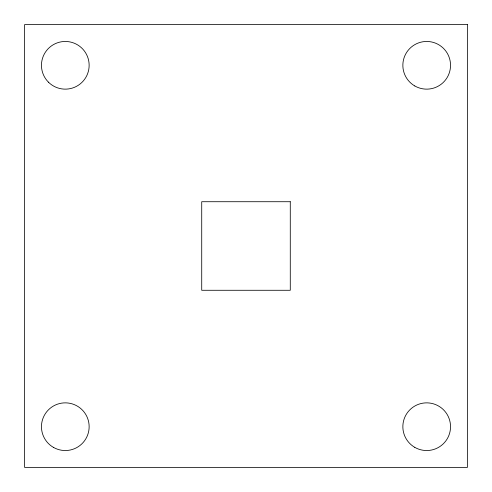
<?xml version="1.0" encoding="UTF-8"?>
<svg xmlns="http://www.w3.org/2000/svg" width="492" height="492" viewBox="0 0 492 492"><rect width="100%" height="100%" fill="white"/><g stroke="black" fill="none" stroke-linecap="round" stroke-linejoin="round"><path stroke-width="0.74" d="M467.4 24.6L24.6 24.6L24.6 467.4L467.4 467.4L467.4 24.6M290.28 201.72L201.72 201.72L201.72 290.28L290.28 290.28L290.28 201.72M48.444 82.164A23.844 23.844 0 0 0 88.332 71.475A23.844 23.844 0 0 0 59.132 42.275A23.844 23.844 0 0 0 48.444 82.164M414.774 85.952A23.844 23.844 0 0 0 450.537 65.301A23.844 23.844 0 0 0 414.774 44.655A23.844 23.844 0 0 0 414.774 85.952M414.774 447.345A23.844 23.844 0 0 0 450.537 426.699A23.844 23.844 0 0 0 414.774 406.048A23.844 23.844 0 0 0 414.774 447.345M53.382 447.345A23.844 23.844 0 0 0 89.144 426.699A23.844 23.844 0 0 0 53.382 406.048A23.844 23.844 0 0 0 53.382 447.345"/></g></svg>
